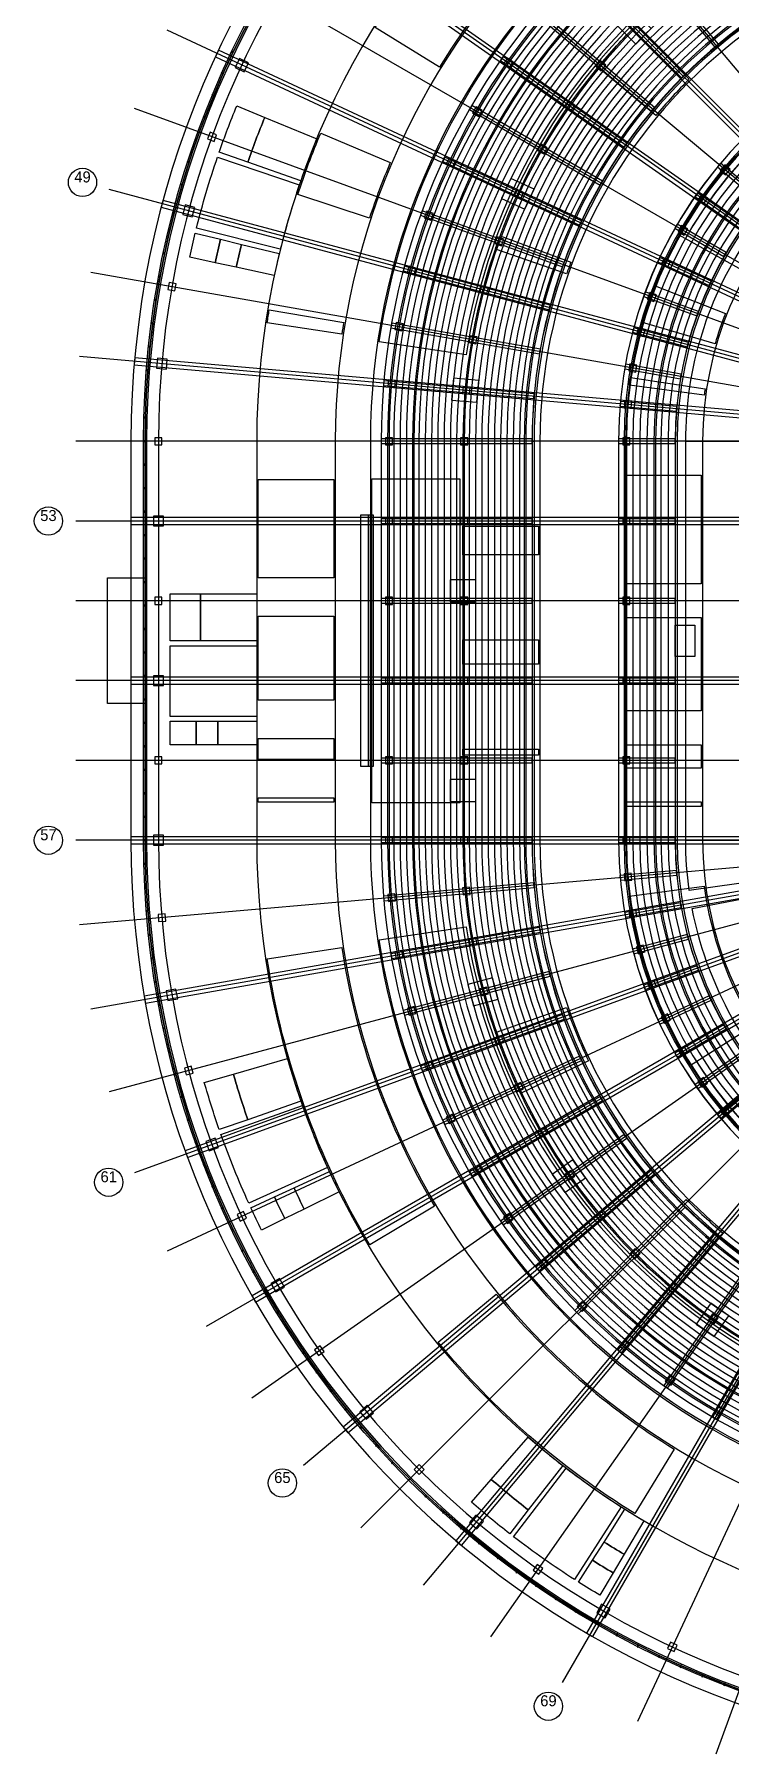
# Model space of a CAD drawing. Extents: x -180904 to 220347, y -304894 to 186390.
# Drawn here: x -180904 to -92290, y -140853 to 77166 of the extents above; entities that cross this region are included whole.
import ezdxf
from ezdxf.enums import TextEntityAlignment as Align

# ---------------------------------------------------------------- set-up
doc = ezdxf.new("R2010")
doc.units = 0
for name, color, linetype in [('02_ROW_LINES', 8, 'CONTINUOUS'), ('02_TIER_EDGES', 8, 'CONTINUOUS'), ('05_LEVELS', 40, 'CONTINUOUS'), ('06_FLOOR_PLATES', 9, 'CONTINUOUS'), ('06_PROGRAM_CLUB_LOUNGE', 9, 'CONTINUOUS'), ('06_PROGRAM_CONCESSIONS', 9, 'CONTINUOUS'), ('06_PROGRAM_FIRST_AID', 9, 'CONTINUOUS'), ('06_PROGRAM_RETAIL', 9, 'CONTINUOUS'), ('06_PROGRAM_TOILETS', 9, 'CONTINUOUS'), ('07_CORES', 6, 'CONTINUOUS'), ('07_VOMITORIES', 6, 'CONTINUOUS'), ('08_COLUMNS', 8, 'CONTINUOUS'), ('08_GRID', 8, 'CONTINUOUS'), ('08_RAKERS', 8, 'CONTINUOUS'), ('09_DECK', 254, 'CONTINUOUS'), ('09_PRIMARY_FRAMES', 254, 'CONTINUOUS'), ('10_BANDS', 252, 'CONTINUOUS'), ('10_MULLIONS', 252, 'CONTINUOUS'), ('10_PORTALS', 252, 'CONTINUOUS'), ('10_SKIN', 252, 'CONTINUOUS'), ('11_AIR_HANDLING', 4, 'CONTINUOUS'), ('11_DUCT_ZONES', 4, 'CONTINUOUS'), ('11_RISERS', 4, 'CONTINUOUS'), ('12_RISERS', 30, 'CONTINUOUS'), ('12_ROOMS', 30, 'CONTINUOUS'), ('13_RISERS', 150, 'CONTINUOUS'), ('15_BROADCAST_CAMERAS', 130, 'CONTINUOUS'), ('15_RIBBON_BOARDS', 130, 'CONTINUOUS'), ('15_VIDEO_BOARDS', 130, 'CONTINUOUS'), ('16_EVENT_OPERATIONS', 33, 'CONTINUOUS'), ('16_STORAGE', 33, 'CONTINUOUS')]:
    doc.layers.add(name, color=color, linetype=linetype)

msp = doc.modelspace()

# ---------------------------------------------------------------- linework, layer by layer
at = {"layer": '02_ROW_LINES'}
for p, q in [((-135964, 25384), (-135964, -25384)), ((-135164, 25384), (-135164, -25384)), ((-134364, 25384), (-134364, -25384)), ((-133564, 25384), (-133564, -25384)), ((-132764, 25384), (-132764, -25384)), ((-131964, 25384), (-131964, -25384)), ((-131164, 25384), (-131164, -25384)), ((-130364, 25384), (-130364, -25384)), ((-129564, 25384), (-129564, -25384)), ((-128764, 25384), (-128764, -25384)), ((-127964, 25384), (-127964, -25384)), ((-127164, 25384), (-127164, -25384)), ((-126364, 25384), (-126364, -25384)), ((-125564, 25384), (-125564, -25384)), ((-124764, 25384), (-124764, -25384)), ((-123964, 25384), (-123964, -25384)), ((-123164, 25384), (-123164, -25384)), ((-122364, 25384), (-122364, -25384)), ((-121564, 25384), (-121564, -25384)), ((-120764, 25384), (-120764, -25384)), ((-119964, 25384), (-119964, -25384)), ((-119164, 25384), (-119164, -25384)), ((-118364, 25384), (-118364, -25384)), ((-117564, 25384), (-117564, -25384)), ((-105664, 25384), (-105664, -25384)), ((-104764, 25384), (-104764, -25384)), ((-103864, 25384), (-103864, -25384)), ((-102964, 25384), (-102964, -25384)), ((-102064, 25384), (-102064, -25384)), ((-101164, 25384), (-101164, -25384)), ((-100264, 25384), (-100264, -25384)), ((-99364, 25384), (-99364, -25384))]:
    msp.add_line(p, q, dxfattribs=at)
for centre, radius, start, end in [((-51864, 25384), 84100, 90, 180), ((-51864, 25384), 83300, 90, 180), ((-51864, 25384), 82500, 90, 180), ((-51864, 25384), 81700, 90, 180), ((-51864, 25384), 80900, 90, 180), ((-51864, 25384), 80100, 90, 180), ((-51864, 25384), 79300, 90, 180), ((-51864, 25384), 78500, 90, 180), ((-51864, 25384), 77700, 90, 180), ((-51864, 25384), 76900, 90, 180), ((-51864, 25384), 76100, 90, 180), ((-51864, 25384), 75300, 90, 180), ((-51864, 25384), 74500, 90, 180), ((-51864, 25384), 73700, 90, 180), ((-51864, 25384), 72900, 90, 180), ((-51864, 25384), 72100, 90, 180), ((-51864, 25384), 71300, 90, 180), ((-51864, 25384), 70500, 90, 180), ((-51864, 25384), 69700, 90, 180), ((-51864, 25384), 68900, 90, 180), ((-51864, 25384), 68100, 90, 180), ((-51864, 25384), 67300, 90, 180), ((-51864, 25384), 66500, 90, 180), ((-51864, 25384), 65700, 90, 180), ((-51864, 25384), 53800, 90, 180), ((-51864, 25384), 52900, 90, 180), ((-51864, 25384), 52000, 90, 180), ((-51864, 25384), 51100, 90, 180), ((-51864, 25384), 50200, 90, 180), ((-51864, 25384), 49300, 90, 180), ((-51864, 25384), 48400, 90, 180), ((-51864, 25384), 47500, 90, 180), ((-51864, -25384), 84100, 180, 270), ((-51864, -25384), 83300, 180, 270), ((-51864, -25384), 82500, 180, 270), ((-51864, -25384), 81700, 180, 270), ((-51864, -25384), 80900, 180, 270), ((-51864, -25384), 80100, 180, 270), ((-51864, -25384), 79300, 180, 270), ((-51864, -25384), 78500, 180, 270), ((-51864, -25384), 77700, 180, 270), ((-51864, -25384), 76900, 180, 270), ((-51864, -25384), 76100, 180, 270), ((-51864, -25384), 75300, 180, 270), ((-51864, -25384), 74500, 180, 270), ((-51864, -25384), 73700, 180, 270), ((-51864, -25384), 72900, 180, 270), ((-51864, -25384), 72100, 180, 270), ((-51864, -25384), 71300, 180, 270), ((-51864, -25384), 70500, 180, 270), ((-51864, -25384), 69700, 180, 270), ((-51864, -25384), 68900, 180, 270), ((-51864, -25384), 68100, 180, 270), ((-51864, -25384), 67300, 180, 270), ((-51864, -25384), 66500, 180, 270), ((-51864, -25384), 65700, 180, 270), ((-51864, -25384), 53800, 180, 270), ((-51864, -25384), 52900, 180, 270), ((-51864, -25384), 52000, 180, 270), ((-51864, -25384), 51100, 180, 270), ((-51864, -25384), 50200, 180, 270), ((-51864, -25384), 49300, 180, 270), ((-51864, -25384), 48400, 180, 270), ((-51864, -25384), 47500, 180, 270)]:
    msp.add_arc(centre, radius, start, end, dxfattribs=at)
at = {"layer": '02_TIER_EDGES'}
for p, q in [((-136764, 25384), (-136764, -25384)), ((-106564, 25384), (-106564, -25384))]:
    msp.add_line(p, q, dxfattribs=at)
for centre, radius, start, end in [((-51864, 25384), 84900, 90, 180), ((-51864, 25384), 54700, 90, 180), ((-51864, -25384), 84900, 180, 270), ((-51864, -25384), 54700, 180, 270)]:
    msp.add_arc(centre, radius, start, end, dxfattribs=at)
at = {"layer": '05_LEVELS'}
for points in [[(118564, -25384), (118564, 25384, 0.414), (51864, 92084), (-51864, 92084, 0.414), (-118564, 25384), (-118564, -25384, 0.414), (-51864, -92084), (51864, -92084, 0.414)], [(104764, -25384), (104764, 25384, 0.414), (51864, 78284), (-51864, 78284, 0.414), (-104764, 25384), (-104764, -25384, 0.414), (-51864, -78284), (51864, -78284, 0.414)], [(101864, -25384), (101864, 25384, 0.414), (51864, 75384), (-51864, 75384, 0.414), (-101864, 25384), (-101864, -25384, 0.414), (-51864, -75384), (51864, -75384, 0.414)]]:
    msp.add_lwpolyline(points, format="xyb", close=True, dxfattribs=at)
at = {"layer": '06_FLOOR_PLATES'}
for points in [[(152604, -25384), (152604, 25384, 0.414), (51864, 126124), (-51864, 126124, 0.414), (-152604, 25384), (-152604, -25384, 0.414), (-51864, -126124), (51864, -126124, 0.414)], [(138136.051, -25384), (138136.051, 25384, 0.414), (51864, 111656.051), (-51864, 111656.051, 0.414), (-138136.051, 25384), (-138136.051, -25384, 0.414), (-51864, -111656.051), (51864, -111656.051, 0.414)], [(132604, -25384), (132604, 25384, 0.414), (51864, 106124), (-51864, 106124, 0.414), (-132604, 25384), (-132604, -25384, 0.414), (-51864, -106124), (51864, -106124, 0.414)], [(106564, -25384), (106564, 25384, 0.414), (51864, 80084), (-51864, 80084, 0.414), (-106564, 25384), (-106564, -25384, 0.414), (-51864, -80084), (51864, -80084, 0.414)], [(105864, -25384), (105864, 25384, 0.414), (51864, 79384), (-51864, 79384, 0.414), (-105864, 25384), (-105864, -25384, 0.414), (-51864, -79384), (51864, -79384, 0.414)]]:
    msp.add_lwpolyline(points, format="xyb", close=True, dxfattribs=at)
at = {"layer": '06_PROGRAM_CLUB_LOUNGE'}
for points in [[(-62879.125, 99469.606, 0.33), (-125949.606, 36399.125), (-137000.182, 38042.136, -0.33), (-64522.136, 110520.182)], [(-125949.606, -36399.125, 0.33), (-62879.125, -99469.606), (-64522.136, -110520.182, -0.33), (-137000.182, -38042.136)]]:
    msp.add_lwpolyline(points, format="xyb", close=True, dxfattribs=at)
msp.add_lwpolyline([(-126764, 20613.589), (-126764, -20613.589), (-137936.051, -20613.589), (-137936.051, 20613.589)], close=True, dxfattribs=at)
at = {"layer": '06_PROGRAM_CONCESSIONS'}
for points in [[(-109613.057, 95634.48, 0.083), (-129346.176, 72992.78), (-137525.513, 78018.559, -0.083), (-115709.285, 103050.41)], [(-97570.14, 71459.577, 0.024), (-101801.18, 66836.238), (-109187.882, 72967.848, -0.024), (-104330.986, 78275.071)], [(-80149.448, 59348.297, 0.092), (-90458.162, 46927.692), (-98840.604, 51606.865, -0.092), (-86292.893, 66725.157)], [(-85828.297, -53669.448, 0.092), (-73407.692, -63978.162), (-78086.865, -72360.604, -0.092), (-93205.157, -59812.893)], [(-97939.577, -71090.14, 0.024), (-93316.238, -75321.18), (-99447.848, -82707.882, -0.024), (-104755.071, -77850.986)], [(-122114.48, -83133.057, 0.083), (-99472.78, -102866.176), (-104498.559, -111045.513, -0.083), (-129530.41, -89229.285)]]:
    msp.add_lwpolyline(points, format="xyb", close=True, dxfattribs=at)
for points in [[(-142804, 3146.632), (-142804, -7576.521), (-152404, -7576.521), (-152404, 3146.632)], [(-96064, 2940.306), (-96064, -8929.108), (-105664, -8929.108), (-105664, 2940.306)], [(-116764, 130.092), (-116764, -2992.126), (-126364, -2992.126), (-126364, 130.092)]]:
    msp.add_lwpolyline(points, close=True, dxfattribs=at)
at = {"layer": '06_PROGRAM_FIRST_AID'}
for points in [[(-141537.782, 40506.711, 0.004), (-141776.304, 39017.092), (-151267.816, 40456.258, -0.004), (-151004.115, 42103.126)], [(-95558.751, 32047.99, 0.005), (-95673.744, 31244.571), (-105188.983, 32517.456, -0.005), (-105049.013, 33495.372)]]:
    msp.add_lwpolyline(points, format="xyb", close=True, dxfattribs=at)
for points in [[(-142804, -19984.331), (-142804, -20520.489), (-152404, -20520.489), (-152404, -19984.331)], [(-96064, -20492.507), (-96064, -21085.977), (-105664, -21085.977), (-105664, -20492.507)]]:
    msp.add_lwpolyline(points, close=True, dxfattribs=at)
at = {"layer": '06_PROGRAM_RETAIL'}
for points in [[(-135607.742, 60839.173, 0.021), (-138257.304, 53779.082), (-147377.336, 56776.583, -0.021), (-144448.075, 64581.967)], [(-112638.264, 48154.57, 0.006), (-113170.417, 46680.32), (-122238.854, 49830.469, -0.006), (-121627.985, 51522.79)], [(-92973.926, 41620.195, 0.023), (-94289.364, 37782.731), (-103503.922, 40475.668, -0.023), (-101902.778, 45146.608)]]:
    msp.add_lwpolyline(points, format="xyb", close=True, dxfattribs=at)
for points in [[(-142804, -12440.032), (-142804, -15120.82), (-152404, -15120.82), (-152404, -12440.032)], [(-116764, -13797.786), (-116764, -14578.34), (-126364, -14578.34), (-126364, -13797.786)], [(-96064, -13227.131), (-96064, -16194.484), (-105664, -16194.484), (-105664, -13227.131)]]:
    msp.add_lwpolyline(points, close=True, dxfattribs=at)
at = {"layer": '06_PROGRAM_TOILETS'}
for points in [[(-142804, 20520.489), (-142804, 8010.143), (-152404, 8010.143), (-152404, 20520.489)], [(-96064, 21085.977), (-96064, 7238.328), (-105664, 7238.328), (-105664, 21085.977)], [(-116764, 14578.34), (-116764, 10935.752), (-126364, 10935.752), (-126364, 14578.34)]]:
    msp.add_lwpolyline(points, close=True, dxfattribs=at)
for points in [[(-95673.744, -31244.571, 0.108), (-89278.843, -48916.309), (-97405.143, -54027.398, -0.108), (-105188.983, -32517.456)], [(-141776.304, -39017.092, 0.097), (-129977.93, -71948.982), (-138223.957, -76864.573, -0.097), (-151267.816, -40456.258)], [(-113170.417, -46680.32, 0.028), (-110386.359, -53440.077), (-119042.979, -57590.129, -0.028), (-122238.854, -49830.469)]]:
    msp.add_lwpolyline(points, format="xyb", close=True, dxfattribs=at)
at = {"layer": '07_CORES'}
for points in [[(-147181.518, 57989.496, 0.021), (-149598.537, 49807.51), (-160270.365, 52474.362, -0.021), (-157589.426, 61549.755)], [(-146786.743, -59121.523, 0.021), (-143591.724, -67032.195), (-153607.656, -71579.844, -0.021), (-157151.545, -62805.39)], [(-113216.658, -105286.434, 0.021), (-106235.893, -110191.104), (-112172.868, -119451.359, -0.021), (-119915.876, -114011.139)]]:
    msp.add_lwpolyline(points, format="xyb", close=True, dxfattribs=at)
msp.add_lwpolyline([(-152604, -632.175), (-152604, -9632.175), (-163604, -9632.175), (-163604, -632.175)], close=True, dxfattribs=at)
at = {"layer": '07_VOMITORIES'}
for points in [[(-102404.457, 77904.356), (-104702.554, 80202.453), (-106682.453, 78222.554), (-104384.356, 75924.457)], [(-117319.514, 57451.137), (-120265.015, 58824.646), (-121448.346, 56286.984), (-118502.846, 54913.475)], [(-124339.671, 33130.147), (-127577.303, 33413.403), (-127821.339, 30624.058), (-124583.707, 30340.802)], [(-124739, 7746), (-127989, 7746), (-127989, 4946), (-124739, 4946)], [(-124739, -17638), (-127989, -17638), (-127989, -20438), (-124739, -20438)], [(-122618.191, -42893.142), (-125757.45, -43734.304), (-125032.757, -46438.896), (-121893.498, -45597.734)], [(-112362.712, -66036.57), (-115024.956, -67900.693), (-113418.942, -70194.319), (-110756.698, -68330.196)], [(-94810.196, -84276.698), (-96674.319, -86938.942), (-94380.693, -88544.956), (-92516.57, -85882.712)]]:
    msp.add_lwpolyline(points, close=True, dxfattribs=at)
at = {"layer": '08_COLUMNS'}
for points in [[(-119964.129, 73617.572), (-120701.366, 74133.791), (-121217.584, 73396.554), (-120480.347, 72880.335)], [(-153657.07, 73546.016), (-154799.018, 74078.515), (-155331.517, 72936.568), (-154189.569, 72404.069)], [(-108177.769, 73224.296), (-108867.209, 73802.805), (-109445.718, 73113.365), (-108756.278, 72534.856)], [(-123908.82, 67498.711), (-124688.243, 67948.711), (-125138.243, 67169.289), (-124358.82, 66719.289)], [(-112133.035, 68134.181), (-112870.272, 68650.4), (-113386.491, 67913.163), (-112649.254, 67396.944)], [(-157698.022, 64383.314), (-158543.745, 64691.132), (-158851.563, 63845.408), (-158005.84, 63537.59)], [(-127305.207, 61059.332), (-128120.884, 61439.689), (-128501.24, 60624.012), (-127685.563, 60243.655)], [(-115629.617, 62718.711), (-116409.04, 63168.711), (-116859.04, 62389.289), (-116079.617, 61939.289)], [(-92366.612, 59957.16), (-93056.052, 60535.669), (-93634.561, 59846.229), (-92945.121, 59267.72)], [(-118640.904, 57019.102), (-119456.581, 57399.458), (-119836.938, 56583.781), (-119021.261, 56203.425)], [(-95225.737, 56295.564), (-95962.974, 56811.782), (-96479.193, 56074.546), (-95741.956, 55558.327)], [(-160473.851, 55138.146), (-161690.918, 55464.258), (-162017.03, 54247.191), (-160799.963, 53921.079)], [(-130127.44, 54348.443), (-130973.163, 54656.261), (-131280.982, 53810.537), (-130435.258, 53502.719)], [(-97754.853, 52398.711), (-98534.276, 52848.711), (-98984.276, 52069.289), (-98204.853, 51619.289)], [(-121143.979, 51078.73), (-121989.702, 51386.548), (-122297.52, 50540.825), (-121451.797, 50233.007)], [(-99934.711, 48296.261), (-100750.388, 48676.617), (-101130.745, 47860.94), (-100315.068, 47480.584)], [(-132354.042, 47417.116), (-133223.375, 47650.053), (-133456.312, 46780.72), (-132586.979, 46547.783)], [(-162862.325, 45412.941), (-163748.652, 45569.225), (-163904.935, 44682.898), (-163018.608, 44526.614)], [(-123119.791, 44942.806), (-123989.124, 45175.743), (-124222.061, 44306.41), (-123352.728, 44073.473)], [(-101748.723, 44019.434), (-102594.446, 44327.252), (-102902.264, 43481.529), (-102056.541, 43173.711)], [(-133968.065, 40318.104), (-134854.392, 40474.387), (-135010.676, 39588.06), (-134124.349, 39431.777)], [(-103183.082, 39600.781), (-104052.415, 39833.718), (-104285.352, 38964.385), (-103416.019, 38731.448)], [(-124553.303, 38658.027), (-125439.63, 38814.311), (-125595.914, 37927.984), (-124709.587, 37771.7)], [(-163990.577, 35826.211), (-165245.782, 35936.027), (-165355.598, 34680.822), (-164100.393, 34571.006)], [(-104226.871, 35073.929), (-105113.198, 35230.212), (-105269.482, 34343.885), (-104383.155, 34187.602)], [(-134957.227, 33105.434), (-135853.803, 33183.875), (-135932.243, 32287.299), (-135035.668, 32208.859)], [(-125433.606, 32272.225), (-126330.181, 32350.666), (-126408.622, 31454.09), (-125512.046, 31375.65)], [(-104872.148, 30473.331), (-105768.723, 30551.771), (-105847.163, 29655.196), (-104950.588, 29576.756)], [(-164654, 25834), (-165554, 25834), (-165554, 24934), (-164654, 24934)], [(-135314, 25834), (-136214, 25834), (-136214, 24934), (-135314, 24934)], [(-125754, 25834), (-126654, 25834), (-126654, 24934), (-125754, 24934)], [(-105114, 25834), (-106014, 25834), (-106014, 24934), (-105114, 24934)], [(-164474, 15860.4), (-165734, 15860.4), (-165734, 14600.4), (-164474, 14600.4)], [(-135314, 15680.4), (-136214, 15680.4), (-136214, 14780.4), (-135314, 14780.4)], [(-125754, 15680.4), (-126654, 15680.4), (-126654, 14780.4), (-125754, 14780.4)], [(-105114, 15680.4), (-106014, 15680.4), (-106014, 14780.4), (-105114, 14780.4)], [(-164654, 5526.8), (-165554, 5526.8), (-165554, 4626.8), (-164654, 4626.8)], [(-135314, 5526.8), (-136214, 5526.8), (-136214, 4626.8), (-135314, 4626.8)], [(-125754, 5526.8), (-126654, 5526.8), (-126654, 4626.8), (-125754, 4626.8)], [(-105114, 5526.8), (-106014, 5526.8), (-106014, 4626.8), (-105114, 4626.8)], [(-164474, -4446.8), (-165734, -4446.8), (-165734, -5706.8), (-164474, -5706.8)], [(-135314, -4626.8), (-136214, -4626.8), (-136214, -5526.8), (-135314, -5526.8)], [(-125754, -4626.8), (-126654, -4626.8), (-126654, -5526.8), (-125754, -5526.8)], [(-105114, -4626.8), (-106014, -4626.8), (-106014, -5526.8), (-105114, -5526.8)], [(-164654, -14780.4), (-165554, -14780.4), (-165554, -15680.4), (-164654, -15680.4)], [(-135314, -14780.4), (-136214, -14780.4), (-136214, -15680.4), (-135314, -15680.4)], [(-125754, -14780.4), (-126654, -14780.4), (-126654, -15680.4), (-125754, -15680.4)], [(-105114, -14780.4), (-106014, -14780.4), (-106014, -15680.4), (-105114, -15680.4)], [(-164474, -24754), (-165734, -24754), (-165734, -26014), (-164474, -26014)], [(-135314, -24934), (-136214, -24934), (-136214, -25834), (-135314, -25834)], [(-125754, -24934), (-126654, -24934), (-126654, -25834), (-125754, -25834)], [(-105114, -24934), (-106014, -24934), (-106014, -25834), (-105114, -25834)], [(-104950.588, -29576.756), (-105847.163, -29655.196), (-105768.723, -30551.771), (-104872.148, -30473.331)], [(-135035.668, -32208.859), (-135932.243, -32287.299), (-135853.803, -33183.875), (-134957.227, -33105.434)], [(-125512.046, -31375.65), (-126408.622, -31454.09), (-126330.181, -32350.666), (-125433.606, -32272.225)], [(-164264.02, -34766.009), (-165160.595, -34844.449), (-165082.155, -35741.024), (-164185.58, -35662.584)], [(-104383.155, -34187.602), (-105269.482, -34343.885), (-105113.198, -35230.212), (-104226.871, -35073.929)], [(-124709.587, -37771.7), (-125595.914, -37927.984), (-125439.63, -38814.311), (-124553.303, -38658.027)], [(-103416.019, -38731.448), (-104285.352, -38964.385), (-104052.415, -39833.718), (-103183.082, -39600.781)], [(-134124.349, -39431.777), (-135010.676, -39588.06), (-134854.392, -40474.387), (-133968.065, -40318.104)], [(-102056.541, -43173.711), (-102902.264, -43481.529), (-102594.446, -44327.252), (-101748.723, -44019.434)], [(-162872.599, -44318.092), (-164113.457, -44536.889), (-163894.66, -45777.747), (-162653.803, -45558.95)], [(-123352.728, -44073.473), (-124222.061, -44306.41), (-123989.124, -45175.743), (-123119.791, -44942.806)], [(-132586.979, -46547.783), (-133456.312, -46780.72), (-133223.375, -47650.053), (-132354.042, -47417.116)], [(-100315.068, -47480.584), (-101130.745, -47860.94), (-100750.388, -48676.617), (-99934.711, -48296.261)], [(-121451.797, -50233.007), (-122297.52, -50540.825), (-121989.702, -51386.548), (-121143.979, -51078.73)], [(-98204.853, -51619.289), (-98984.276, -52069.289), (-98534.276, -52848.711), (-97754.853, -52398.711)], [(-160927.243, -54141.533), (-161796.576, -54374.471), (-161563.639, -55243.804), (-160694.305, -55010.867)], [(-130435.258, -53502.719), (-131280.982, -53810.537), (-130973.163, -54656.261), (-130127.44, -54348.443)], [(-119021.261, -56203.425), (-119836.938, -56583.781), (-119456.581, -57399.458), (-118640.904, -57019.102)], [(-95741.956, -55558.327), (-96479.193, -56074.546), (-95962.974, -56811.782), (-95225.737, -56295.564)], [(-127685.563, -60243.655), (-128501.24, -60624.012), (-128120.884, -61439.689), (-127305.207, -61059.332)], [(-92945.121, -59267.72), (-93634.561, -59846.229), (-93056.052, -60535.669), (-92366.612, -59957.16)], [(-116079.617, -61939.289), (-116859.04, -62389.289), (-116409.04, -63168.711), (-115629.617, -62718.711)], [(-157898.259, -63306.882), (-159082.271, -63737.827), (-158651.326, -64921.84), (-157467.313, -64490.895)], [(-124358.82, -66719.289), (-125138.243, -67169.289), (-124688.243, -67948.711), (-123908.82, -67498.711)], [(-112649.254, -67396.944), (-113386.491, -67913.163), (-112870.272, -68650.4), (-112133.035, -68134.181)], [(-154276.634, -72643.275), (-155092.311, -73023.632), (-154711.954, -73839.309), (-153896.277, -73458.952)], [(-120480.347, -72880.335), (-121217.584, -73396.554), (-120701.366, -74133.791), (-119964.129, -73617.572)], [(-108756.278, -72534.856), (-109445.718, -73113.365), (-108867.209, -73802.805), (-108177.769, -73224.296)], [(-104430.318, -77313.922), (-105066.714, -77950.318), (-104430.318, -78586.714), (-103793.922, -77950.318)], [(-116079.663, -78679.906), (-116769.103, -79258.415), (-116190.594, -79947.855), (-115501.154, -79369.346)], [(-149702.121, -81143.404), (-150793.313, -81773.404), (-150163.313, -82864.596), (-149072.121, -82234.596)], [(-99704.296, -81697.769), (-100282.805, -82387.209), (-99593.365, -82965.718), (-99014.856, -82276.278)], [(-111190.259, -84073.863), (-111826.655, -84710.259), (-111190.259, -85346.655), (-110553.863, -84710.259)], [(-94614.181, -85653.035), (-95130.4, -86390.272), (-94393.163, -86906.491), (-93876.944, -86169.254)], [(-105849.346, -89021.154), (-106427.855, -89710.594), (-105738.415, -90289.103), (-105159.906, -89599.663)], [(-144514.268, -89709.068), (-145251.505, -90225.287), (-144735.287, -90962.523), (-143998.05, -90446.305)], [(-100097.572, -93484.129), (-100613.791, -94221.366), (-99876.554, -94737.584), (-99360.335, -94000.347)], [(-138533.221, -97285.705), (-139498.437, -98095.617), (-138688.525, -99060.833), (-137723.309, -98250.921)], [(-93978.711, -97428.82), (-94428.711, -98208.243), (-93649.289, -98658.243), (-93199.289, -97878.82)], [(-131936.772, -104820.376), (-132573.168, -105456.772), (-131936.772, -106093.168), (-131300.376, -105456.772)], [(-124730.921, -111243.309), (-125540.833, -112208.525), (-124575.617, -113018.437), (-123765.705, -112053.221)], [(-116926.305, -117518.05), (-117442.523, -118255.287), (-116705.287, -118771.505), (-116189.068, -118034.268)], [(-108714.596, -122592.121), (-109344.596, -123683.313), (-108253.404, -124313.313), (-107623.404, -123222.121)], [(-99938.952, -127416.277), (-100319.309, -128231.954), (-99503.632, -128612.311), (-99123.275, -127796.634)]]:
    msp.add_lwpolyline(points, close=True, dxfattribs=at)
at = {"layer": '08_GRID'}
for p, q in [((-73075.991, 50663.467), (-131402.539, 120174.339)), ((-75198.524, 48718.524), (-139361.393, 112881.393)), ((-77143.467, 46595.991), (-146654.339, 104922.539)), ((-78896.017, 44312.022), (-153225.874, 96358.348)), ((-80442.838, 41884), (-159025.983, 87254)), ((-81772.157, 39330.403), (-164010.526, 77678.784)), ((-82873.856, 36670.665), (-168141.565, 67705.573)), ((-83739.552, 33925.028), (-171387.662, 57410.269)), ((-84362.656, 31114.39), (-173724.111, 46871.226)), ((-84738.425, 28260.14), (-175133.132, 36168.652)), ((-84864, 25384), (-175604, 25384)), ((-84864, 15230.4), (-175604, 15230.4)), ((-84864, 5076.8), (-175604, 5076.8)), ((-84864, -5076.8), (-175604, -5076.8)), ((-84864, -15230.4), (-175604, -15230.4)), ((-84864, -25384), (-175604, -25384)), ((-84738.425, -28260.14), (-175133.132, -36168.652)), ((-84362.656, -31114.39), (-173724.111, -46871.226)), ((-83739.552, -33925.028), (-171387.662, -57410.269)), ((-82873.856, -36670.665), (-168141.565, -67705.573)), ((-81772.157, -39330.403), (-164010.526, -77678.784)), ((-80442.838, -41884), (-159025.983, -87254)), ((-78896.017, -44312.022), (-153225.874, -96358.348)), ((-77143.467, -46595.991), (-146654.339, -104922.539)), ((-75198.524, -48718.524), (-139361.393, -112881.393)), ((-73075.991, -50663.467), (-131402.539, -120174.339)), ((-70792.022, -52416.017), (-122838.348, -126745.874)), ((-68364, -53962.838), (-113734, -132545.983)), ((-65810.403, -55292.157), (-104158.784, -137530.526)), ((-63150.665, -56393.856), (-94185.573, -141661.565))]:
    msp.add_line(p, q, dxfattribs=at)
for points in [[(165104, -25384), (165104, 25384, 0.414), (51864, 138624), (-51864, 138624, 0.414), (-165104, 25384), (-165104, -25384, 0.414), (-51864, -138624), (51864, -138624, 0.414)], [(135764, -25384), (135764, 25384, 0.414), (51864, 109284), (-51864, 109284, 0.414), (-135764, 25384), (-135764, -25384, 0.414), (-51864, -109284), (51864, -109284, 0.414)], [(126204, -25384), (126204, 25384, 0.414), (51864, 99724), (-51864, 99724, 0.414), (-126204, 25384), (-126204, -25384, 0.414), (-51864, -99724), (51864, -99724, 0.414)], [(105564, -25384), (105564, 25384, 0.414), (51864, 79084), (-51864, 79084, 0.414), (-105564, 25384), (-105564, -25384, 0.414), (-51864, -79084), (51864, -79084, 0.414)]]:
    msp.add_lwpolyline(points, format="xyb", close=True, dxfattribs=at)
for centre in [(-174768.402, 58316.135), (-179104, 15230.4), (-179104, -25384), (-171430.489, -68902.643), (-149335.495, -107172.295), (-115484, -135577.072)]:
    msp.add_circle(centre, 1800, dxfattribs=at)
at = {"layer": '08_RAKERS'}
for points in [[(-93865.333, 75905.956), (-106206.855, 90614.01), (-106666.481, 90228.337), (-94324.959, 75520.284)], [(-98108.783, 72053.048), (-111685.234, 85629.498), (-112109.498, 85205.234), (-98533.048, 71628.783)], [(-102000.284, 67844.959), (-116708.337, 80186.481), (-117094.01, 79726.855), (-102385.956, 67385.333)], [(-105510.216, 63313.717), (-121237.936, 74326.385), (-121582.081, 73834.894), (-105854.362, 62822.226)], [(-108611.869, 58493.808), (-125239.557, 68093.808), (-125539.557, 67574.192), (-108911.869, 57974.192)], [(-111281.636, 53421.912), (-128682.746, 61536.183), (-128936.317, 60992.398), (-111535.207, 52878.127)], [(-88058.275, 56146.225), (-93573.795, 60774.296), (-93959.467, 60314.669), (-88443.947, 55686.598)], [(-90601.649, 52874.626), (-96499.544, 57004.377), (-96843.69, 56512.885), (-90945.795, 52383.135)], [(-113499.199, 48136.631), (-131541.297, 54703.418), (-131746.51, 54139.602), (-113704.411, 47572.816)], [(-92850.207, 49393.808), (-99085.59, 52993.808), (-99385.59, 52474.192), (-93150.207, 48874.192)], [(-94786.834, 45730.26), (-101312.25, 48773.111), (-101565.821, 48229.327), (-95040.405, 45186.475)], [(-115247.681, 42678.189), (-133793.457, 47647.515), (-133948.748, 47067.959), (-115402.973, 42098.634)], [(-96396.793, 41911.865), (-103162.58, 44374.41), (-103367.792, 43810.594), (-96602.006, 41348.049)], [(-116513.775, 37088.128), (-135422.084, 40422.173), (-135526.273, 39831.288), (-116617.964, 36497.243)], [(-97667.831, 37967.682), (-104622.497, 39831.18), (-104777.788, 39251.624), (-97823.122, 37388.127)], [(-98590.274, 33927.731), (-105680.89, 35177.998), (-105785.079, 34587.113), (-98694.463, 33336.846)], [(-117287.845, 31408.991), (-136414.783, 33082.381), (-136467.077, 32484.664), (-117340.138, 30811.274)], [(-99157.101, 29822.756), (-106329.703, 30450.278), (-106381.997, 29852.561), (-99209.395, 29225.039)], [(-117564, 25684), (-136764, 25684), (-136764, 25084), (-117564, 25084)], [(-99364, 25684), (-106564, 25684), (-106564, 25084), (-99364, 25084)], [(-117564, 15530.4), (-136764, 15530.4), (-136764, 14930.4), (-117564, 14930.4)], [(-99364, 15530.4), (-106564, 15530.4), (-106564, 14930.4), (-99364, 14930.4)], [(-117564, 5376.8), (-136764, 5376.8), (-136764, 4776.8), (-117564, 4776.8)], [(-99364, 5376.8), (-106564, 5376.8), (-106564, 4776.8), (-99364, 4776.8)], [(-117564, -4776.8), (-136764, -4776.8), (-136764, -5376.8), (-117564, -5376.8)], [(-99364, -4776.8), (-106564, -4776.8), (-106564, -5376.8), (-99364, -5376.8)], [(-117564, -14930.4), (-136764, -14930.4), (-136764, -15530.4), (-117564, -15530.4)], [(-99364, -14930.4), (-106564, -14930.4), (-106564, -15530.4), (-99364, -15530.4)], [(-117564, -25084), (-136764, -25084), (-136764, -25684), (-117564, -25684)], [(-99364, -25084), (-106564, -25084), (-106564, -25684), (-99364, -25684)], [(-99209.395, -29225.039), (-106381.997, -29852.561), (-106329.703, -30450.278), (-99157.101, -29822.756)], [(-117340.138, -30811.274), (-136467.077, -32484.664), (-136414.783, -33082.381), (-117287.845, -31408.991)], [(-98694.463, -33336.846), (-105785.079, -34587.113), (-105680.89, -35177.998), (-98590.274, -33927.731)], [(-116617.964, -36497.243), (-135526.273, -39831.288), (-135422.084, -40422.173), (-116513.775, -37088.128)], [(-97823.122, -37388.127), (-104777.788, -39251.624), (-104622.497, -39831.18), (-97667.831, -37967.682)], [(-96602.006, -41348.049), (-103367.792, -43810.594), (-103162.58, -44374.41), (-96396.793, -41911.865)], [(-115402.973, -42098.634), (-133948.748, -47067.959), (-133793.457, -47647.515), (-115247.681, -42678.189)], [(-95040.405, -45186.475), (-101565.821, -48229.327), (-101312.25, -48773.111), (-94786.834, -45730.26)], [(-113704.411, -47572.816), (-131746.51, -54139.602), (-131541.297, -54703.418), (-113499.199, -48136.631)], [(-93150.207, -48874.192), (-99385.59, -52474.192), (-99085.59, -52993.808), (-92850.207, -49393.808)], [(-111535.207, -52878.127), (-128936.317, -60992.398), (-128682.746, -61536.183), (-111281.636, -53421.912)], [(-90945.795, -52383.135), (-96843.69, -56512.885), (-96499.544, -57004.377), (-90601.649, -52874.626)], [(-88443.947, -55686.598), (-93959.467, -60314.669), (-93573.795, -60774.296), (-88058.275, -56146.225)], [(-108911.869, -57974.192), (-125539.557, -67574.192), (-125239.557, -68093.808), (-108611.869, -58493.808)], [(-105854.362, -62822.226), (-121582.081, -73834.894), (-121237.936, -74326.385), (-105510.216, -63313.717)], [(-102385.956, -67385.333), (-117094.01, -79726.855), (-116708.337, -80186.481), (-102000.284, -67844.959)], [(-98533.048, -71628.783), (-112109.498, -85205.234), (-111685.234, -85629.498), (-98108.783, -72053.048)], [(-94324.959, -75520.284), (-106666.481, -90228.337), (-106206.855, -90614.01), (-93865.333, -75905.956)], [(-89793.717, -79030.216), (-100806.385, -94757.936), (-100314.894, -95102.081), (-89302.226, -79374.362)], [(-84973.808, -82131.869), (-94573.808, -98759.557), (-94054.192, -99059.557), (-84454.192, -82431.869)]]:
    msp.add_lwpolyline(points, close=True, dxfattribs=at)
at = {"layer": '09_DECK'}
msp.add_lwpolyline([(168604, -25384), (168604, 25384, 0.414), (51864, 142124), (-51864, 142124, 0.414), (-168604, 25384), (-168604, -25384, 0.414), (-51864, -142124), (51864, -142124, 0.414)], format="xyb", close=True, dxfattribs=at)
at = {"layer": '09_PRIMARY_FRAMES'}
for points in [[(-60031.083, 34187.479), (-134093.448, 108249.844), (-134729.844, 107613.448), (-60667.479, 33551.083)], [(-61435.715, 32635.536), (-147233.7, 92711.932), (-147749.919, 91974.695), (-61951.934, 31898.299)], [(-62549.515, 30863.258), (-157476.193, 75128.294), (-157856.549, 74312.617), (-62929.872, 30047.581)], [(-63338.641, 28924.495), (-164509.712, 56033.202), (-164742.65, 55163.869), (-63571.578, 28055.162)], [(-63779.116, 26878.157), (-168120.549, 36006.849), (-168198.989, 35110.274), (-63857.556, 25981.581)], [(-63864, 15680.4), (-168604, 15680.4), (-168604, 14780.4), (-63864, 14780.4)], [(-63864, -4626.8), (-168604, -4626.8), (-168604, -5526.8), (-63864, -5526.8)], [(-63864, -24934), (-168604, -24934), (-168604, -25834), (-63864, -25834)], [(-63759.835, -27024.615), (-166908.599, -45212.525), (-166752.315, -46098.852), (-63603.551, -27910.942)], [(-63294.221, -29065.38), (-161717.626, -64888.57), (-161409.807, -65734.293), (-62986.402, -29911.103)], [(-62481.305, -30994.289), (-153188.806, -83364.289), (-152738.806, -84143.711), (-62031.305, -31773.711)], [(-61345.788, -32752.731), (-141581.283, -100078.306), (-141002.774, -100767.746), (-60767.279, -33442.171)], [(-59922.171, -34287.279), (-127247.746, -114522.774), (-126558.306, -115101.283), (-59232.731, -34865.788)], [(-58253.711, -35551.305), (-110623.711, -126258.806), (-109844.289, -126708.806), (-57474.289, -36001.305)]]:
    msp.add_lwpolyline(points, close=True, dxfattribs=at)
at = {"layer": '10_BANDS'}
for points in [[(-51864, 140324, 0.414), (-166804, 25384), (-167004, 25384, -0.414), (-51864, 140524)], [(-51864, 140324, 0.414), (-166804, 25384), (-167004, 25384, -0.414), (-51864, 140524)], [(-51864, 140324, 0.414), (-166804, 25384), (-167004, 25384, -0.414), (-51864, 140524)], [(-51864, 140324, 0.414), (-166804, 25384), (-167004, 25384, -0.414), (-51864, 140524)], [(-166804, -25384, 0.414), (-51864, -140324), (-51864, -140524, -0.414), (-167004, -25384)], [(-166804, -25384, 0.414), (-51864, -140324), (-51864, -140524, -0.414), (-167004, -25384)], [(-166804, -25384, 0.414), (-51864, -140324), (-51864, -140524, -0.414), (-167004, -25384)], [(-166804, -25384, 0.414), (-51864, -140324), (-51864, -140524, -0.414), (-167004, -25384)]]:
    msp.add_lwpolyline(points, format="xyb", close=True, dxfattribs=at)
msp.add_lwpolyline([(-166804, 25384), (-166804, -25384), (-167004, -25384), (-167004, 25384)], close=True, dxfattribs=at)
msp.add_lwpolyline([(-166804, 25384), (-166804, -25384), (-167004, -25384), (-167004, 25384)], close=True, dxfattribs=at)
msp.add_lwpolyline([(-166804, 25384), (-166804, -25384), (-167004, -25384), (-167004, 25384)], close=True, dxfattribs=at)
msp.add_lwpolyline([(-166804, 25384), (-166804, -25384), (-167004, -25384), (-167004, 25384)], close=True, dxfattribs=at)
at = {"layer": '10_MULLIONS'}
for points in [[(-155585.627, 74912.075), (-155811.273, 75019.703), (-155854.324, 74929.444), (-155628.678, 74821.816)], [(-156846.578, 72179.987), (-157074.964, 72281.671), (-157115.638, 72190.317), (-156887.252, 72088.632)], [(-158035.579, 69415.828), (-158266.549, 69511.499), (-158304.818, 69419.111), (-158073.848, 69323.44)], [(-159151.816, 66621.491), (-159385.211, 66711.083), (-159421.048, 66617.725), (-159187.653, 66528.133)], [(-160194.523, 63798.892), (-160430.183, 63882.344), (-160463.564, 63788.08), (-160227.903, 63704.628)], [(-161162.985, 60949.966), (-161400.749, 61027.22), (-161431.651, 60932.115), (-161193.887, 60854.861)], [(-162056.54, 58076.665), (-162296.244, 58147.669), (-162324.646, 58051.787), (-162084.941, 57980.783)], [(-162874.574, 55180.957), (-163116.055, 55245.662), (-163141.937, 55149.07), (-162900.455, 55084.365)], [(-163616.526, 52264.829), (-163859.619, 52323.19), (-163882.963, 52225.953), (-163639.871, 52167.592)], [(-164281.89, 49330.277), (-164526.427, 49382.255), (-164547.218, 49284.44), (-164302.681, 49232.462)], [(-164870.207, 46379.314), (-165116.021, 46424.873), (-165134.245, 46326.547), (-164888.431, 46280.989)], [(-165381.076, 43413.962), (-165627.998, 43453.07), (-165643.642, 43354.302), (-165396.72, 43315.193)], [(-165814.146, 40436.253), (-166062.007, 40468.884), (-166075.06, 40369.74), (-165827.199, 40337.108)], [(-166169.12, 37448.228), (-166417.751, 37474.36), (-166428.204, 37374.908), (-166179.573, 37348.775)], [(-166445.755, 34451.934), (-166694.985, 34471.549), (-166702.831, 34371.857), (-166453.601, 34352.243)], [(-166643.862, 31449.426), (-166893.519, 31462.51), (-166898.753, 31362.647), (-166649.096, 31349.563)], [(-166763.304, 28442.761), (-167013.218, 28449.306), (-167015.836, 28349.34), (-166765.922, 28342.796)], [(-166804, 25434), (-167054, 25434), (-167054, 25334), (-166804, 25334)], [(-166804, 22447.647), (-167054, 22447.647), (-167054, 22347.647), (-166804, 22347.647)], [(-166804, 19461.294), (-167054, 19461.294), (-167054, 19361.294), (-166804, 19361.294)], [(-166804, 16474.941), (-167054, 16474.941), (-167054, 16374.941), (-166804, 16374.941)], [(-166804, 13488.588), (-167054, 13488.588), (-167054, 13388.588), (-166804, 13388.588)], [(-166804, 10502.235), (-167054, 10502.235), (-167054, 10402.235), (-166804, 10402.235)], [(-166804, 7515.882), (-167054, 7515.882), (-167054, 7415.882), (-166804, 7415.882)], [(-166804, 4529.529), (-167054, 4529.529), (-167054, 4429.529), (-166804, 4429.529)], [(-166804, 1543.176), (-167054, 1543.176), (-167054, 1443.176), (-166804, 1443.176)], [(-166804, -1443.176), (-167054, -1443.176), (-167054, -1543.176), (-166804, -1543.176)], [(-166804, -4429.529), (-167054, -4429.529), (-167054, -4529.529), (-166804, -4529.529)], [(-166804, -7415.882), (-167054, -7415.882), (-167054, -7515.882), (-166804, -7515.882)], [(-166804, -10402.235), (-167054, -10402.235), (-167054, -10502.235), (-166804, -10502.235)], [(-166804, -13388.588), (-167054, -13388.588), (-167054, -13488.588), (-166804, -13488.588)], [(-166804, -16374.941), (-167054, -16374.941), (-167054, -16474.941), (-166804, -16474.941)], [(-166804, -19361.294), (-167054, -19361.294), (-167054, -19461.294), (-166804, -19461.294)], [(-166804, -22347.647), (-167054, -22347.647), (-167054, -22447.647), (-166804, -22447.647)], [(-166804, -25334), (-167054, -25334), (-167054, -25434), (-166804, -25434)], [(-166765.922, -28342.796), (-167015.836, -28349.34), (-167013.218, -28449.306), (-166763.304, -28442.761)], [(-166649.096, -31349.563), (-166898.753, -31362.647), (-166893.519, -31462.51), (-166643.862, -31449.426)], [(-166453.601, -34352.243), (-166702.831, -34371.857), (-166694.985, -34471.549), (-166445.755, -34451.934)], [(-166179.573, -37348.775), (-166428.204, -37374.908), (-166417.751, -37474.36), (-166169.12, -37448.228)], [(-165827.199, -40337.108), (-166075.06, -40369.74), (-166062.007, -40468.884), (-165814.146, -40436.253)], [(-165396.72, -43315.193), (-165643.642, -43354.302), (-165627.998, -43453.07), (-165381.076, -43413.962)], [(-164888.431, -46280.989), (-165134.245, -46326.547), (-165116.021, -46424.873), (-164870.207, -46379.314)], [(-164302.681, -49232.462), (-164547.218, -49284.44), (-164526.427, -49382.255), (-164281.89, -49330.277)], [(-163639.871, -52167.592), (-163882.963, -52225.953), (-163859.619, -52323.19), (-163616.526, -52264.829)], [(-162900.455, -55084.365), (-163141.937, -55149.07), (-163116.055, -55245.662), (-162874.574, -55180.957)], [(-162084.941, -57980.783), (-162324.646, -58051.787), (-162296.244, -58147.669), (-162056.54, -58076.665)], [(-161193.887, -60854.861), (-161431.651, -60932.115), (-161400.749, -61027.22), (-161162.985, -60949.966)], [(-160227.903, -63704.628), (-160463.564, -63788.08), (-160430.183, -63882.344), (-160194.523, -63798.892)], [(-159187.653, -66528.133), (-159421.048, -66617.725), (-159385.211, -66711.083), (-159151.816, -66621.491)], [(-158073.848, -69323.44), (-158304.818, -69419.111), (-158266.549, -69511.499), (-158035.579, -69415.828)], [(-156887.252, -72088.632), (-157115.638, -72190.317), (-157074.964, -72281.671), (-156846.578, -72179.987)], [(-155628.678, -74821.816), (-155854.324, -74929.444), (-155811.273, -75019.703), (-155585.627, -74912.075)], [(-154298.989, -77521.118), (-154521.741, -77634.615), (-154476.342, -77723.716), (-154253.59, -77610.218)], [(-152899.097, -80184.687), (-153118.801, -80303.977), (-153071.085, -80391.858), (-152851.381, -80272.569)], [(-151429.96, -82810.699), (-151646.466, -82935.699), (-151596.466, -83022.301), (-151379.96, -82897.301)], [(-149892.585, -85397.353), (-150105.745, -85527.978), (-150053.496, -85613.242), (-149840.336, -85482.617)], [(-148288.027, -87942.877), (-148497.695, -88079.037), (-148443.231, -88162.904), (-148233.563, -88026.744)], [(-146617.384, -90445.527), (-146823.416, -90587.128), (-146766.775, -90669.541), (-146560.744, -90527.939)], [(-144881.803, -92903.586), (-145084.057, -93050.532), (-145025.278, -93131.434), (-144823.024, -92984.488)], [(-143082.471, -95315.371), (-143280.809, -95467.561), (-143219.933, -95546.897), (-143021.595, -95394.706)], [(-141220.623, -97679.228), (-141414.909, -97836.559), (-141351.977, -97914.273), (-141157.691, -97756.943)], [(-139297.534, -99993.538), (-139487.636, -100155.9), (-139422.691, -100231.941), (-139232.589, -100069.579)], [(-137314.523, -102256.715), (-137500.309, -102423.997), (-137433.396, -102498.312), (-137247.61, -102331.029)], [(-135272.948, -104467.206), (-135454.292, -104639.295), (-135385.456, -104711.832), (-135204.112, -104539.744)], [(-133174.209, -106623.498), (-133350.985, -106800.275), (-133280.275, -106870.985), (-133103.498, -106694.209)], [(-131019.744, -108724.112), (-131191.832, -108905.456), (-131119.295, -108974.292), (-130947.206, -108792.948)], [(-128811.029, -110767.61), (-128978.312, -110953.396), (-128903.997, -111020.309), (-128736.715, -110834.523)], [(-126549.579, -112752.589), (-126711.941, -112942.691), (-126635.9, -113007.636), (-126473.538, -112817.534)], [(-124236.943, -114677.691), (-124394.273, -114871.977), (-124316.559, -114934.909), (-124159.228, -114740.623)], [(-121874.706, -116541.595), (-122026.897, -116739.933), (-121947.561, -116800.809), (-121795.371, -116602.471)], [(-119464.488, -118343.024), (-119611.434, -118545.278), (-119530.532, -118604.057), (-119383.586, -118401.803)], [(-117007.939, -120080.744), (-117149.541, -120286.775), (-117067.128, -120343.416), (-116925.527, -120137.384)], [(-114506.744, -121753.563), (-114642.904, -121963.231), (-114559.037, -122017.695), (-114422.877, -121808.027)], [(-111962.617, -123360.336), (-112093.242, -123573.496), (-112007.978, -123625.745), (-111877.353, -123412.585)], [(-109377.301, -124899.96), (-109502.301, -125116.466), (-109415.699, -125166.466), (-109290.699, -124949.96)], [(-106752.569, -126371.381), (-106871.858, -126591.085), (-106783.977, -126638.801), (-106664.687, -126419.097)], [(-104090.218, -127773.59), (-104203.716, -127996.342), (-104114.615, -128041.741), (-104001.118, -127818.989)], [(-101392.075, -129105.627), (-101499.703, -129331.273), (-101409.444, -129374.324), (-101301.816, -129148.678)], [(-98659.987, -130366.578), (-98761.671, -130594.964), (-98670.317, -130635.638), (-98568.632, -130407.252)], [(-95895.828, -131555.579), (-95991.499, -131786.549), (-95899.111, -131824.818), (-95803.44, -131593.848)], [(-93101.491, -132671.816), (-93191.083, -132905.211), (-93097.725, -132941.048), (-93008.133, -132707.653)]]:
    msp.add_lwpolyline(points, close=True, dxfattribs=at)
at = {"layer": '10_PORTALS'}
msp.add_lwpolyline([(-166604, 8000), (-166604, -8000), (-171604, -8000), (-171604, 8000)], close=True, dxfattribs=at)
at = {"layer": '10_SKIN'}
for points in [[(-51864, 140124, 0.414), (-166604, 25384), (-166804, 25384, -0.414), (-51864, 140324)], [(-166604, -25384, 0.414), (-51864, -140124), (-51864, -140324, -0.414), (-166804, -25384)]]:
    msp.add_lwpolyline(points, format="xyb", close=True, dxfattribs=at)
for points in [[(-166604, 25384), (-166604, 6000), (-166804, 6000), (-166804, 25384)], [(-166604, 25384), (-166604, -25384), (-166804, -25384), (-166804, 25384)], [(-166604, -6000), (-166604, -25384), (-166804, -25384), (-166804, -6000)]]:
    msp.add_lwpolyline(points, close=True, dxfattribs=at)
at = {"layer": '11_AIR_HANDLING'}
for points in [[(-144973.382, 63844.248, 0.014), (-146995.856, 58527.287), (-153747.82, 60879.625, -0.014), (-151581.8, 66573.956)], [(-144973.382, 63844.248, 0.014), (-146995.856, 58527.287), (-153747.82, 60879.625, -0.014), (-151581.8, 66573.956)], [(-144973.382, 63844.248, 0.014), (-146995.856, 58527.287), (-153747.82, 60879.625, -0.014), (-151581.8, 66573.956)], [(-144973.382, 63844.248, 0.014), (-146995.856, 58527.287), (-153747.82, 60879.625, -0.014), (-151581.8, 66573.956)], [(-144973.382, 63844.248, 0.014), (-146995.856, 58527.287), (-153747.82, 60879.625, -0.014), (-151581.8, 66573.956)], [(-148698.178, -53163.302, 0.014), (-146975.764, -58584.903), (-153726.301, -60941.33, -0.014), (-155570.963, -55134.932)], [(-148698.178, -53163.302, 0.014), (-146975.764, -58584.903), (-153726.301, -60941.33, -0.014), (-155570.963, -55134.932)], [(-148698.178, -53163.302, 0.014), (-146975.764, -58584.903), (-153726.301, -60941.33, -0.014), (-155570.963, -55134.932)], [(-148698.178, -53163.302, 0.014), (-146975.764, -58584.903), (-153726.301, -60941.33, -0.014), (-155570.963, -55134.932)], [(-148698.178, -53163.302, 0.014), (-146975.764, -58584.903), (-153726.301, -60941.33, -0.014), (-155570.963, -55134.932)], [(-118058.932, -101323.308, 0.014), (-113666.934, -104938.667), (-118053.384, -110585.042, -0.014), (-122757.104, -106713.084)], [(-118058.932, -101323.308, 0.014), (-113666.934, -104938.667), (-118053.384, -110585.042, -0.014), (-122757.104, -106713.084)], [(-118058.932, -101323.308, 0.014), (-113666.934, -104938.667), (-118053.384, -110585.042, -0.014), (-122757.104, -106713.084)], [(-118058.932, -101323.308, 0.014), (-113666.934, -104938.667), (-118053.384, -110585.042, -0.014), (-122757.104, -106713.084)], [(-118058.932, -101323.308, 0.014), (-113666.934, -104938.667), (-118053.384, -110585.042, -0.014), (-122757.104, -106713.084)]]:
    msp.add_lwpolyline(points, format="xyb", close=True, dxfattribs=at)
msp.add_lwpolyline([(-152604, 5967.825), (-152604, -32.175), (-159754, -32.175), (-159754, 5967.825)], close=True, dxfattribs=at)
msp.add_lwpolyline([(-152604, 5967.825), (-152604, -32.175), (-159754, -32.175), (-159754, 5967.825)], close=True, dxfattribs=at)
msp.add_lwpolyline([(-152604, 5967.825), (-152604, -32.175), (-159754, -32.175), (-159754, 5967.825)], close=True, dxfattribs=at)
msp.add_lwpolyline([(-152604, 5967.825), (-152604, -32.175), (-159754, -32.175), (-159754, 5967.825)], close=True, dxfattribs=at)
msp.add_lwpolyline([(-152604, 5967.825), (-152604, -32.175), (-159754, -32.175), (-159754, 5967.825)], close=True, dxfattribs=at)
at = {"layer": '11_DUCT_ZONES'}
for points in [[(142604, -25384), (142604, 25384, 0.414), (51864, 116124), (-51864, 116124, 0.414), (-142604, 25384), (-142604, -25384, 0.414), (-51864, -116124), (51864, -116124, 0.414)], [(132604, -25384), (132604, 25384, 0.414), (51864, 106124), (-51864, 106124, 0.414), (-132604, 25384), (-132604, -25384, 0.414), (-51864, -106124), (51864, -106124, 0.414)], [(116564, -25384), (116564, 25384, 0.414), (51864, 90084), (-51864, 90084, 0.414), (-116564, 25384), (-116564, -25384, 0.414), (-51864, -90084), (51864, -90084, 0.414)], [(106564, -25384), (106564, 25384, 0.414), (51864, 80084), (-51864, 80084, 0.414), (-106564, 25384), (-106564, -25384, 0.414), (-51864, -80084), (51864, -80084, 0.414)], [(95864, -25384), (95864, 25384, 0.414), (51864, 69384), (-51864, 69384, 0.414), (-95864, 25384), (-95864, -25384, 0.414), (-51864, -69384), (51864, -69384, 0.414)]]:
    msp.add_lwpolyline(points, format="xyb", close=True, dxfattribs=at)
at = {"layer": '11_RISERS'}
for points in [[(-149734.912, 49255.159, 0.007), (-150369.877, 46482.336), (-155210.1, 47519.032, -0.007), (-154543.935, 50428.102)], [(-143355.051, -67549.569, 0.007), (-142128.066, -70115.936), (-146563.316, -72313.901, -0.007), (-147850.591, -69621.433)], [(-105756.073, -110496.82, 0.007), (-103331.496, -111984.488), (-105860.423, -116239.723, -0.007), (-108404.135, -114678.957)]]:
    msp.add_lwpolyline(points, format="xyb", close=True, dxfattribs=at)
msp.add_lwpolyline([(-152604, -10232.175), (-152604, -13232.175), (-157554, -13232.175), (-157554, -10232.175)], close=True, dxfattribs=at)
at = {"layer": '12_RISERS'}
for points in [[(-154543.935, 50428.102, 0.007), (-155210.1, 47519.032), (-157899.113, 48094.974, -0.007), (-157215.615, 51079.736)], [(-147850.591, -69621.433, 0.007), (-146563.316, -72313.901), (-149027.344, -73534.994, -0.007), (-150348.113, -70772.468)], [(-108404.135, -114678.957, 0.007), (-105860.423, -116239.723), (-107265.382, -118603.743, -0.007), (-109875.28, -117002.366)]]:
    msp.add_lwpolyline(points, format="xyb", close=True, dxfattribs=at)
msp.add_lwpolyline([(-157554, -10232.175), (-157554, -13232.175), (-160304, -13232.175), (-160304, -10232.175)], close=True, dxfattribs=at)
at = {"layer": '12_ROOMS'}
for points in [[(-151581.8, 66573.956, 0.014), (-153747.82, 60879.625), (-157383.492, 62146.269, -0.014), (-155140.179, 68043.798)], [(-151581.8, 66573.956, 0.014), (-153747.82, 60879.625), (-157383.492, 62146.269, -0.014), (-155140.179, 68043.798)], [(-151581.8, 66573.956, 0.014), (-153747.82, 60879.625), (-157383.492, 62146.269, -0.014), (-155140.179, 68043.798)], [(-151581.8, 66573.956, 0.014), (-153747.82, 60879.625), (-157383.492, 62146.269, -0.014), (-155140.179, 68043.798)], [(-151581.8, 66573.956, 0.014), (-153747.82, 60879.625), (-157383.492, 62146.269, -0.014), (-155140.179, 68043.798)], [(-155570.963, -55134.932, 0.014), (-153726.301, -60941.33), (-157361.206, -62210.176, -0.014), (-159271.693, -56196.579)], [(-155570.963, -55134.932, 0.014), (-153726.301, -60941.33), (-157361.206, -62210.176, -0.014), (-159271.693, -56196.579)], [(-155570.963, -55134.932, 0.014), (-153726.301, -60941.33), (-157361.206, -62210.176, -0.014), (-159271.693, -56196.579)], [(-155570.963, -55134.932, 0.014), (-153726.301, -60941.33), (-157361.206, -62210.176, -0.014), (-159271.693, -56196.579)], [(-155570.963, -55134.932, 0.014), (-153726.301, -60941.33), (-157361.206, -62210.176, -0.014), (-159271.693, -56196.579)], [(-122757.104, -106713.084, 0.014), (-118053.384, -110585.042), (-120415.318, -113625.398, -0.014), (-125286.888, -109615.271)], [(-122757.104, -106713.084, 0.014), (-118053.384, -110585.042), (-120415.318, -113625.398, -0.014), (-125286.888, -109615.271)], [(-122757.104, -106713.084, 0.014), (-118053.384, -110585.042), (-120415.318, -113625.398, -0.014), (-125286.888, -109615.271)], [(-122757.104, -106713.084, 0.014), (-118053.384, -110585.042), (-120415.318, -113625.398, -0.014), (-125286.888, -109615.271)], [(-122757.104, -106713.084, 0.014), (-118053.384, -110585.042), (-120415.318, -113625.398, -0.014), (-125286.888, -109615.271)]]:
    msp.add_lwpolyline(points, format="xyb", close=True, dxfattribs=at)
msp.add_lwpolyline([(-159754, 5967.825), (-159754, -32.175), (-163604, -32.175), (-163604, 5967.825)], close=True, dxfattribs=at)
msp.add_lwpolyline([(-159754, 5967.825), (-159754, -32.175), (-163604, -32.175), (-163604, 5967.825)], close=True, dxfattribs=at)
msp.add_lwpolyline([(-159754, 5967.825), (-159754, -32.175), (-163604, -32.175), (-163604, 5967.825)], close=True, dxfattribs=at)
msp.add_lwpolyline([(-159754, 5967.825), (-159754, -32.175), (-163604, -32.175), (-163604, 5967.825)], close=True, dxfattribs=at)
msp.add_lwpolyline([(-159754, 5967.825), (-159754, -32.175), (-163604, -32.175), (-163604, 5967.825)], close=True, dxfattribs=at)
at = {"layer": '13_RISERS'}
for points in [[(-157215.615, 51079.736, 0.007), (-157899.113, 48094.974), (-161125.929, 48786.105, -0.007), (-160421.63, 51861.698)], [(-150348.113, -70772.468, 0.007), (-149027.344, -73534.994), (-151984.178, -75000.304, -0.007), (-153345.14, -72153.711)], [(-109875.28, -117002.366, 0.007), (-107265.382, -118603.743), (-108951.333, -121440.567, -0.007), (-111640.655, -119790.457)]]:
    msp.add_lwpolyline(points, format="xyb", close=True, dxfattribs=at)
msp.add_lwpolyline([(-160304, -10232.175), (-160304, -13232.175), (-163604, -13232.175), (-163604, -10232.175)], close=True, dxfattribs=at)
at = {"layer": '15_BROADCAST_CAMERAS'}
msp.add_lwpolyline([(-96864, 2000), (-96864, -2000), (-99364, -2000), (-99364, 2000)], close=True, dxfattribs=at)
at = {"layer": '15_RIBBON_BOARDS'}
for points in [[(-51864, 90834, 0.414), (-117314, 25384), (-117514, 25384, -0.414), (-51864, 91034)], [(-51864, 72634, 0.414), (-99114, 25384), (-99314, 25384, -0.414), (-51864, 72834)], [(-117314, -25384, 0.414), (-51864, -90834), (-51864, -91034, -0.414), (-117514, -25384)], [(-99114, -25384, 0.414), (-51864, -72634), (-51864, -72834, -0.414), (-99314, -25384)]]:
    msp.add_lwpolyline(points, format="xyb", close=True, dxfattribs=at)
for points in [[(-117314, 25384), (-117314, -25384), (-117514, -25384), (-117514, 25384)], [(-99114, 25384), (-99114, -25384), (-99314, -25384), (-99314, 25384)]]:
    msp.add_lwpolyline(points, close=True, dxfattribs=at)
at = {"layer": '15_VIDEO_BOARDS'}
for points in [[(-138364, 16000), (-138364, -16000), (-139364, -16000), (-139364, 16000)], [(-137764, 16000), (-137764, -16000), (-138364, -16000), (-138364, 16000)]]:
    msp.add_lwpolyline(points, close=True, dxfattribs=at)
at = {"layer": '16_EVENT_OPERATIONS'}
msp.add_lwpolyline([(-81964.261, -31162.994, 0.152), (-73370.839, -47221.545), (-84247.054, -58265.002, -0.152), (-97186.253, -34085.487)], format="xyb", close=True, dxfattribs=at)
at = {"layer": '16_STORAGE'}
for points in [[(-77142.696, 42716.34, 0.151), (-82514, 25384), (-98014, 25384, -0.151), (-89926.376, 51481.471)], [(-82514, -25384, 0.035), (-82219.026, -29626.042), (-97569.854, -31771.283, -0.035), (-98014, -25384)]]:
    msp.add_lwpolyline(points, format="xyb", close=True, dxfattribs=at)
msp.add_lwpolyline([(-82514, 25384), (-82514, -25384), (-98014, -25384), (-98014, 25384)], close=True, dxfattribs=at)

# ---------------------------------------------------------------- texts
at = {"layer": '08_GRID'}
for s, p in [('49', (-174768.402, 58316.135)), ('53', (-179104, 15230.4)), ('57', (-179104, -25384)), ('61', (-171430.489, -68902.643)), ('65', (-149335.495, -107172.295)), ('69', (-115484, -135577.072))]:
    msp.add_text(s, height=1400, dxfattribs=at).set_placement(p, align=Align.CENTER)

doc.saveas('drawing.dxf')
